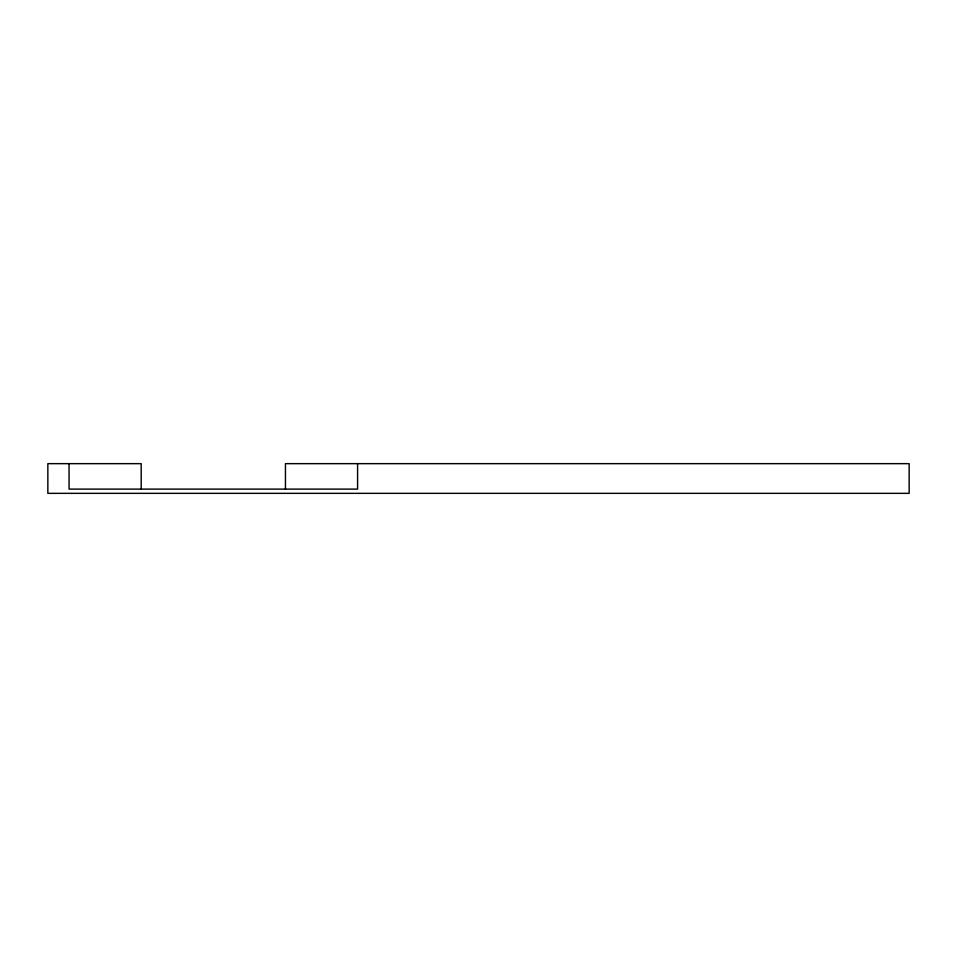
<?xml version="1.0" encoding="UTF-8"?>
<svg xmlns="http://www.w3.org/2000/svg" width="957" height="957" viewBox="0 0 957 957"><rect width="100%" height="100%" fill="white"/><g stroke="black" fill="none" stroke-linecap="round" stroke-linejoin="round"><path stroke-width="1.44" d="M357.583 463.655L357.583 489.111L69.06 489.111L69.06 463.655M285.449 489.111L285.449 463.655L909.15 463.655L909.15 493.345L47.85 493.345L47.85 463.655L141.193 463.655L141.193 489.111"/></g></svg>
